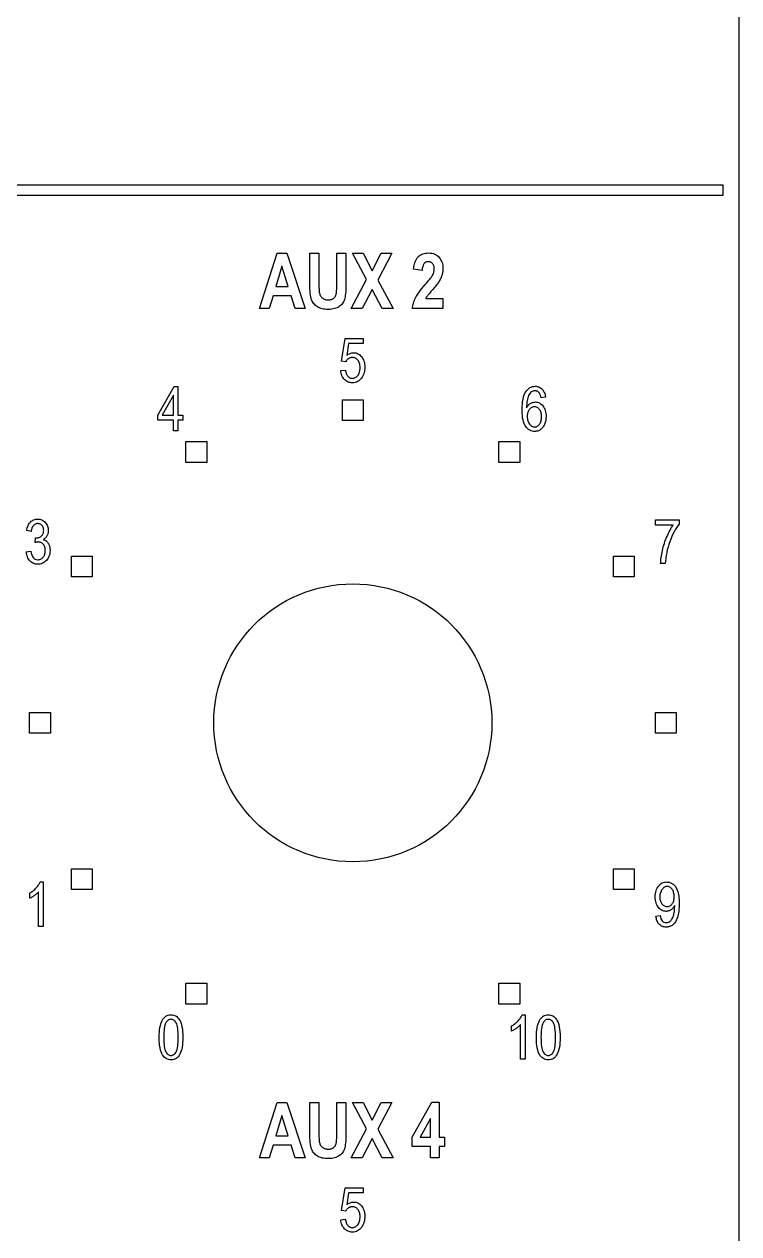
# Model space of a CAD drawing. Header units: millimetres. Extents: x 0 to 40, y 0 to 514.
# Drawn here: x 21.8 to 40.3, y 323.76 to 355.1 of the extents above; entities that cross this region are included whole.
import ezdxf

# ---------------------------------------------------------------- set-up
doc = ezdxf.new("R2010")
doc.units = ezdxf.units.MM
for name, color, linetype in [('CUT', 1, 'CONTINUOUS'), ('LEGEND', 2, 'CONTINUOUS'), ('OUTLINE', 7, 'CONTINUOUS')]:
    doc.layers.add(name, color=color, linetype=linetype)

msp = doc.modelspace()

# ---------------------------------------------------------------- linework, layer by layer
at = {"layer": 'CUT'}
msp.add_circle((30.31, 337), 3.6, dxfattribs=at)
at = {"layer": 'LEGEND'}
for points in [[(0.41, 350.94), (39.89, 350.94), (39.89, 350.66), (0.41, 350.66)], [(29.0732, 347.7342), (28.8154, 347.7342), (28.7128, 348.0594), (28.2441, 348.0594), (28.1474, 347.7342), (27.8954, 347.7342), (28.3525, 349.1658), (28.6035, 349.1658)], [(29.1962, 349.1658), (29.4326, 349.1658), (29.4326, 348.3904), (29.4327, 348.3472), (29.4331, 348.308), (29.4338, 348.2726), (29.4348, 348.2413), (29.436, 348.2138), (29.4375, 348.1903), (29.4393, 348.1707), (29.4413, 348.1551), (29.4459, 348.1321), (29.4519, 348.1104), (29.4592, 348.0901), (29.4678, 348.0711), (29.4779, 348.0535), (29.4892, 348.0372), (29.502, 348.0222), (29.5161, 348.0086), (29.5314, 347.9965), (29.5479, 347.9859), (29.5657, 347.9771), (29.5845, 347.9698), (29.6046, 347.9641), (29.6258, 347.9601), (29.6482, 347.9576), (29.6718, 347.9568), (29.6919, 347.9574), (29.7109, 347.9591), (29.7291, 347.962), (29.7463, 347.966), (29.7625, 347.9711), (29.7778, 347.9774), (29.7922, 347.9849), (29.8056, 347.9935), (29.818, 348.0031), (29.8294, 348.0135), (29.8398, 348.0249), (29.8492, 348.0372), (29.8575, 348.0503), (29.8648, 348.0643), (29.8711, 348.0792), (29.8764, 348.095), (29.8809, 348.1136), (29.8847, 348.1368), (29.888, 348.1647), (29.8907, 348.1972), (29.8928, 348.2344), (29.8943, 348.2762), (29.8952, 348.3227), (29.8954, 348.3738), (29.8954, 349.1658), (30.1328, 349.1658), (30.1328, 348.4139), (30.1323, 348.3443), (30.1308, 348.2798), (30.1284, 348.2203), (30.1251, 348.1657), (30.1207, 348.1161), (30.1155, 348.0716), (30.1092, 348.032), (30.102, 347.9974), (30.0931, 347.966), (30.0818, 347.9362), (30.0681, 347.9079), (30.0519, 347.8812), (30.0334, 347.8559), (30.0125, 347.8322), (29.9891, 347.81), (29.9633, 347.7894), (29.9353, 347.7707), (29.9051, 347.7545), (29.8727, 347.7409), (29.8382, 347.7297), (29.8015, 347.721), (29.7627, 347.7147), (29.7218, 347.711), (29.6787, 347.7098), (29.634, 347.7108), (29.5919, 347.7139), (29.5523, 347.719), (29.5152, 347.7262), (29.4806, 347.7355), (29.4486, 347.7468), (29.419, 347.7602), (29.392, 347.7757), (29.3672, 347.793), (29.3441, 347.812), (29.3227, 347.8327), (29.3032, 347.855), (29.2854, 347.8791), (29.2694, 347.9048), (29.2551, 347.9322), (29.2426, 347.9612), (29.2317, 347.9943), (29.2223, 348.0336), (29.2144, 348.0793), (29.2078, 348.1313), (29.2028, 348.1895), (29.1991, 348.2541), (29.197, 348.325), (29.1962, 348.4021)], [(30.2636, 347.7342), (30.665, 348.4812), (30.3007, 349.1658), (30.5781, 349.1658), (30.8134, 348.7059), (31.0439, 349.1658), (31.3183, 349.1658), (30.954, 348.4705), (31.3554, 347.7342), (31.0693, 347.7342), (30.8085, 348.2293), (30.5478, 347.7342)], [(32.6425, 347.9891), (32.6425, 347.7342), (31.8535, 347.7342), (31.8574, 347.7701), (31.8631, 347.8056), (31.8703, 347.8406), (31.8792, 347.8752), (31.8897, 347.9093), (31.9019, 347.943), (31.9157, 347.9763), (31.9311, 348.0091), (31.9492, 348.0429), (31.9712, 348.0794), (31.997, 348.1183), (32.0267, 348.1598), (32.0601, 348.2039), (32.0974, 348.2505), (32.1386, 348.2997), (32.1835, 348.3514), (32.2189, 348.3919), (32.2506, 348.429), (32.2788, 348.4627), (32.3034, 348.493), (32.3245, 348.5198), (32.3419, 348.5433), (32.3558, 348.5633), (32.3662, 348.5799), (32.3781, 348.6016), (32.3884, 348.6234), (32.3971, 348.6452), (32.4042, 348.667), (32.4098, 348.6889), (32.4138, 348.7108), (32.4161, 348.7327), (32.4169, 348.7547), (32.4163, 348.7774), (32.4143, 348.7987), (32.411, 348.8185), (32.4064, 348.837), (32.4005, 348.8539), (32.3933, 348.8695), (32.3848, 348.8836), (32.3749, 348.8963), (32.364, 348.9075), (32.3523, 348.9172), (32.3397, 348.9254), (32.3264, 348.9322), (32.3122, 348.9374), (32.2971, 348.9411), (32.2813, 348.9434), (32.2646, 348.9441), (32.2294, 348.9406), (32.1985, 348.9302), (32.1719, 348.9127), (32.1496, 348.8882), (32.1316, 348.8568), (32.1179, 348.8183), (32.1085, 348.7729), (32.1035, 348.7205), (31.8798, 348.7479), (31.8862, 348.8007), (31.8951, 348.85), (31.9065, 348.8956), (31.9205, 348.9375), (31.9369, 348.9759), (31.9559, 349.0106), (31.9774, 349.0417), (32.0014, 349.0691), (32.0277, 349.0932), (32.0561, 349.114), (32.0866, 349.1316), (32.1192, 349.146), (32.1539, 349.1573), (32.1906, 349.1653), (32.2295, 349.1701), (32.2704, 349.1717), (32.3152, 349.1698), (32.3571, 349.1642), (32.3961, 349.1548), (32.4323, 349.1417), (32.4657, 349.1248), (32.4962, 349.1041), (32.5239, 349.0797), (32.5488, 349.0516), (32.5707, 349.021), (32.5898, 348.9893), (32.6059, 348.9565), (32.6191, 348.9227), (32.6293, 348.8877), (32.6367, 348.8516), (32.6411, 348.8144), (32.6425, 348.7762), (32.6421, 348.7543), (32.641, 348.7326), (32.6392, 348.711), (32.6365, 348.6896), (32.6332, 348.6684), (32.6291, 348.6474), (32.6242, 348.6265), (32.6186, 348.6058), (32.6122, 348.5851), (32.605, 348.5644), (32.597, 348.5437), (32.5882, 348.523), (32.5786, 348.5022), (32.5681, 348.4814), (32.5569, 348.4606), (32.5449, 348.4397), (32.5314, 348.4181), (32.5158, 348.3951), (32.4982, 348.3706), (32.4785, 348.3447), (32.4567, 348.3173), (32.4328, 348.2884), (32.4069, 348.2581), (32.3788, 348.2264), (32.353, 348.1971), (32.3296, 348.1705), (32.3087, 348.1465), (32.2903, 348.125), (32.2744, 348.1062), (32.261, 348.09), (32.2501, 348.0763), (32.2416, 348.0652), (32.2346, 348.0555), (32.2279, 348.0458), (32.2216, 348.0362), (32.2156, 348.0267), (32.21, 348.0172), (32.2047, 348.0077), (32.1998, 347.9984), (32.1953, 347.9891)], [(28.6367, 348.3006), (28.4755, 348.8318), (28.3163, 348.3006)], [(29.9975, 346.1273), (30.1186, 346.1398), (30.1227, 346.1134), (30.1278, 346.0886), (30.1341, 346.0657), (30.1415, 346.0444), (30.1501, 346.0249), (30.1597, 346.0072), (30.1704, 345.9912), (30.1823, 345.977), (30.1949, 345.9644), (30.2081, 345.9535), (30.2217, 345.9443), (30.2359, 345.9368), (30.2505, 345.931), (30.2657, 345.9268), (30.2813, 345.9243), (30.2975, 345.9234), (30.3177, 345.9246), (30.3371, 345.9281), (30.3558, 345.934), (30.3739, 345.9423), (30.3912, 345.9529), (30.4078, 345.9658), (30.4237, 345.9812), (30.4389, 345.9988), (30.4528, 346.0185), (30.4649, 346.04), (30.4751, 346.0631), (30.4834, 346.088), (30.4899, 346.1146), (30.4946, 346.1429), (30.4974, 346.1729), (30.4983, 346.2047), (30.4974, 346.2345), (30.4947, 346.2626), (30.4902, 346.2889), (30.4839, 346.3136), (30.4759, 346.3365), (30.466, 346.3577), (30.4543, 346.3772), (30.4409, 346.3949), (30.426, 346.4108), (30.4103, 346.4245), (30.3937, 346.4361), (30.3761, 346.4456), (30.3576, 346.453), (30.3382, 346.4583), (30.3179, 346.4614), (30.2967, 346.4625), (30.2837, 346.462), (30.271, 346.4607), (30.2584, 346.4584), (30.246, 346.4552), (30.2339, 346.4511), (30.2219, 346.446), (30.2102, 346.4401), (30.1987, 346.4332), (30.1875, 346.4255), (30.177, 346.4171), (30.1671, 346.408), (30.1578, 346.3981), (30.149, 346.3876), (30.1409, 346.3763), (30.1333, 346.3643), (30.1264, 346.3516), (30.0178, 346.3687), (30.1092, 346.957), (30.5756, 346.957), (30.5756, 346.8227), (30.2014, 346.8227), (30.1506, 346.5148), (30.1717, 346.5317), (30.1931, 346.5463), (30.2147, 346.5586), (30.2368, 346.5688), (30.2591, 346.5766), (30.2817, 346.5822), (30.3047, 346.5856), (30.328, 346.5867), (30.357, 346.5852), (30.385, 346.5804), (30.4121, 346.5726), (30.4382, 346.5616), (30.4634, 346.5475), (30.4876, 346.5302), (30.5108, 346.5099), (30.533, 346.4863), (30.5535, 346.4601), (30.5712, 346.4318), (30.5861, 346.4012), (30.5984, 346.3685), (30.6079, 346.3335), (30.6147, 346.2964), (30.6188, 346.2571), (30.6202, 346.2156), (30.6188, 346.1744), (30.6147, 346.1346), (30.6079, 346.0964), (30.5984, 346.0597), (30.5861, 346.0244), (30.5712, 345.9907), (30.5535, 345.9585), (30.533, 345.9277), (30.5103, 345.8996), (30.4858, 345.8753), (30.4593, 345.8547), (30.431, 345.8378), (30.4008, 345.8247), (30.3688, 345.8153), (30.3348, 345.8097), (30.2991, 345.8078), (30.2692, 345.8091), (30.2405, 345.8131), (30.213, 345.8197), (30.1867, 345.829), (30.1615, 345.8409), (30.1376, 345.8555), (30.1148, 345.8727), (30.0932, 345.8926), (30.0733, 345.9148), (30.0557, 345.939), (30.0404, 345.9653), (30.0273, 345.9937), (30.0165, 346.024), (30.0079, 346.0564), (30.0016, 346.0909), (29.9975, 346.1273)], [(25.667, 344.568), (25.667, 344.8422), (25.26, 344.8422), (25.26, 344.9711), (25.6889, 345.7133), (25.7827, 345.7133), (25.7827, 344.9711), (25.91, 344.9711), (25.91, 344.8422), (25.7827, 344.8422), (25.7827, 344.568)], [(35.2959, 345.4328), (35.1811, 345.4219), (35.1767, 345.4432), (35.1719, 345.4629), (35.1666, 345.481), (35.1608, 345.4975), (35.1545, 345.5124), (35.1477, 345.5257), (35.1404, 345.5375), (35.1327, 345.5477), (35.1208, 345.5605), (35.1084, 345.5716), (35.0954, 345.581), (35.0819, 345.5887), (35.0677, 345.5947), (35.053, 345.5989), (35.0376, 345.6015), (35.0217, 345.6024), (34.9971, 345.6004), (34.9738, 345.5945), (34.9517, 345.5848), (34.9309, 345.5711), (34.9113, 345.5535), (34.893, 345.532), (34.8759, 345.5067), (34.86, 345.4774), (34.8477, 345.4488), (34.8371, 345.417), (34.828, 345.382), (34.8205, 345.3438), (34.8147, 345.3023), (34.8105, 345.2576), (34.8079, 345.2097), (34.8069, 345.1586), (34.8172, 345.1768), (34.8281, 345.1938), (34.8396, 345.2097), (34.8518, 345.2245), (34.8646, 345.2382), (34.8781, 345.2507), (34.8922, 345.262), (34.9069, 345.2723), (34.922, 345.2813), (34.9374, 345.2892), (34.953, 345.2958), (34.9688, 345.3013), (34.9848, 345.3055), (35.0011, 345.3085), (35.0175, 345.3103), (35.0342, 345.311), (35.0617, 345.3094), (35.0883, 345.3046), (35.114, 345.2967), (35.1388, 345.2857), (35.1627, 345.2714), (35.1858, 345.254), (35.2079, 345.2335), (35.2291, 345.2098), (35.2486, 345.1834), (35.2655, 345.1549), (35.2798, 345.1243), (35.2915, 345.0915), (35.3006, 345.0566), (35.3071, 345.0196), (35.311, 344.9804), (35.3123, 344.9391), (35.3117, 344.9107), (35.3097, 344.883), (35.3065, 344.856), (35.3019, 344.8296), (35.296, 344.8039), (35.2888, 344.7789), (35.2803, 344.7545), (35.2705, 344.7309), (35.2597, 344.7083), (35.2482, 344.6872), (35.2358, 344.6677), (35.2228, 344.6497), (35.209, 344.6332), (35.1944, 344.6183), (35.1792, 344.6049), (35.1631, 344.593), (35.1465, 344.5825), (35.1295, 344.5735), (35.112, 344.5658), (35.0942, 344.5596), (35.0759, 344.5547), (35.0572, 344.5512), (35.0381, 344.5491), (35.0186, 344.5485), (34.9838, 344.5505), (34.9506, 344.5565), (34.919, 344.5665), (34.8889, 344.5805), (34.8604, 344.5985), (34.8334, 344.6205), (34.808, 344.6465), (34.7842, 344.6766), (34.7626, 344.7113), (34.7439, 344.7513), (34.728, 344.7967), (34.7151, 344.8475), (34.705, 344.9036), (34.6978, 344.965), (34.6935, 345.0318), (34.692, 345.1039), (34.6935, 345.1839), (34.6979, 345.258), (34.7053, 345.3261), (34.7157, 345.3882), (34.729, 345.4443), (34.7452, 345.4945), (34.7644, 345.5387), (34.7866, 345.577), (34.811, 345.61), (34.8371, 345.6387), (34.8649, 345.6629), (34.8944, 345.6827), (34.9255, 345.6982), (34.9582, 345.7092), (34.9927, 345.7158), (35.0288, 345.718), (35.055, 345.7168), (35.0801, 345.7134), (35.1041, 345.7077), (35.1271, 345.6997), (35.149, 345.6894), (35.1697, 345.6769), (35.1894, 345.6621), (35.208, 345.6449), (35.2252, 345.6256), (35.2406, 345.6043), (35.2543, 345.5809), (35.2662, 345.5554), (35.2763, 345.5278), (35.2846, 345.4982), (35.2911, 345.4666), (35.2959, 345.4328)], [(25.667, 344.9711), (25.667, 345.4875), (25.3733, 344.9711)], [(30.04, 345.37), (30.58, 345.37), (30.58, 344.83), (30.04, 344.83)], [(34.8248, 344.9391), (34.8258, 344.9088), (34.8285, 344.88), (34.8331, 344.8528), (34.8395, 344.8271), (34.8477, 344.8029), (34.8578, 344.7802), (34.8697, 344.7591), (34.8834, 344.7395), (34.8984, 344.7218), (34.9139, 344.7065), (34.93, 344.6935), (34.9467, 344.6829), (34.964, 344.6747), (34.9819, 344.6688), (35.0003, 344.6653), (35.0194, 344.6641), (35.0361, 344.6652), (35.0525, 344.6685), (35.0683, 344.6741), (35.0837, 344.6818), (35.0987, 344.6918), (35.1132, 344.7041), (35.1273, 344.7185), (35.1409, 344.7352), (35.1534, 344.7538), (35.1643, 344.774), (35.1735, 344.796), (35.181, 344.8195), (35.1868, 344.8448), (35.191, 344.8717), (35.1935, 344.9003), (35.1944, 344.9305), (35.1935, 344.9601), (35.1911, 344.988), (35.1869, 345.0142), (35.1811, 345.0387), (35.1736, 345.0615), (35.1645, 345.0825), (35.1537, 345.1019), (35.1412, 345.1195), (35.1276, 345.1353), (35.1132, 345.1489), (35.0981, 345.1605), (35.0823, 345.1699), (35.0657, 345.1773), (35.0484, 345.1825), (35.0303, 345.1857), (35.0116, 345.1867), (34.9931, 345.1857), (34.9753, 345.1826), (34.958, 345.1773), (34.9413, 345.17), (34.9253, 345.1606), (34.9098, 345.1492), (34.895, 345.1356), (34.8807, 345.1199), (34.8676, 345.1025), (34.8563, 345.0836), (34.8467, 345.0632), (34.8388, 345.0413), (34.8327, 345.018), (34.8283, 344.9932), (34.8257, 344.9669), (34.8248, 344.9391)], [(25.99, 344.2848), (26.53, 344.2848), (26.53, 343.7448), (25.99, 343.7448)], [(34.09, 344.2848), (34.63, 344.2848), (34.63, 343.7448), (34.09, 343.7448)], [(21.8576, 341.4297), (21.9733, 341.4484), (21.984, 341.3957), (21.9981, 341.35), (22.0157, 341.3113), (22.0367, 341.2797), (22.0612, 341.2551), (22.0891, 341.2375), (22.1205, 341.227), (22.1553, 341.2234), (22.1747, 341.2245), (22.1934, 341.2276), (22.2115, 341.2328), (22.2289, 341.2401), (22.2457, 341.2495), (22.2618, 341.261), (22.2772, 341.2746), (22.292, 341.2902), (22.3056, 341.3076), (22.3173, 341.3261), (22.3272, 341.3459), (22.3354, 341.3669), (22.3417, 341.3891), (22.3462, 341.4126), (22.3489, 341.4373), (22.3498, 341.4633), (22.349, 341.4877), (22.3465, 341.5108), (22.3424, 341.5328), (22.3365, 341.5535), (22.3291, 341.573), (22.3199, 341.5913), (22.3092, 341.6084), (22.2967, 341.6242), (22.283, 341.6385), (22.2686, 341.6509), (22.2535, 341.6614), (22.2375, 341.6699), (22.2208, 341.6766), (22.2034, 341.6813), (22.1852, 341.6842), (22.1662, 341.6852), (22.1578, 341.6849), (22.1489, 341.6842), (22.1394, 341.683), (22.1295, 341.6812), (22.1191, 341.6791), (22.1082, 341.6764), (22.0969, 341.6732), (22.085, 341.6695), (22.0983, 341.793), (22.1162, 341.7914), (22.137, 341.7922), (22.1568, 341.7947), (22.1756, 341.7988), (22.1934, 341.8045), (22.2102, 341.8119), (22.226, 341.8208), (22.2407, 341.8315), (22.2545, 341.8438), (22.267, 341.8574), (22.2778, 341.8721), (22.2869, 341.888), (22.2944, 341.9049), (22.3002, 341.9229), (22.3043, 341.942), (22.3068, 341.9623), (22.3076, 341.9836), (22.3069, 342.0032), (22.3049, 342.0219), (22.3014, 342.0395), (22.2965, 342.0562), (22.2902, 342.0718), (22.2826, 342.0865), (22.2735, 342.1002), (22.2631, 342.1129), (22.2517, 342.1243), (22.2396, 342.1343), (22.227, 342.1426), (22.2137, 342.1495), (22.1998, 342.1549), (22.1853, 342.1587), (22.1702, 342.161), (22.1545, 342.1617), (22.1382, 342.1609), (22.1226, 342.1585), (22.1076, 342.1545), (22.0933, 342.1489), (22.0796, 342.1417), (22.0666, 342.1329), (22.0542, 342.1225), (22.0424, 342.1105), (22.0315, 342.0969), (22.0216, 342.0817), (22.0128, 342.0648), (22.005, 342.0462), (21.9982, 342.026), (21.9925, 342.0041), (21.9878, 341.9806), (21.9842, 341.9555), (21.8694, 341.9805), (21.8757, 342.0161), (21.8837, 342.0494), (21.8935, 342.0805), (21.9049, 342.1094), (21.9181, 342.136), (21.9329, 342.1604), (21.9495, 342.1825), (21.9678, 342.2023), (21.9874, 342.2199), (22.0081, 342.2352), (22.0297, 342.248), (22.0524, 342.2586), (22.076, 342.2668), (22.1007, 342.2727), (22.1263, 342.2762), (22.153, 342.2773), (22.1809, 342.276), (22.2078, 342.2721), (22.2337, 342.2655), (22.2584, 342.2563), (22.2821, 342.2444), (22.3047, 342.2299), (22.3262, 342.2127), (22.3467, 342.193), (22.3654, 342.1712), (22.3816, 342.148), (22.3953, 342.1235), (22.4065, 342.0977), (22.4152, 342.0704), (22.4214, 342.0418), (22.4251, 342.0118), (22.4264, 341.9805), (22.4259, 341.9612), (22.4243, 341.9425), (22.4216, 341.9244), (22.4179, 341.9068), (22.4131, 341.8898), (22.4073, 341.8734), (22.4004, 341.8575), (22.3924, 341.8422), (22.3835, 341.8276), (22.3737, 341.8137), (22.3631, 341.8007), (22.3517, 341.7885), (22.3394, 341.7771), (22.3263, 341.7665), (22.3123, 341.7567), (22.2975, 341.7477), (22.3112, 341.7434), (22.3244, 341.7386), (22.3369, 341.7331), (22.3489, 341.727), (22.3602, 341.7202), (22.3709, 341.7128), (22.381, 341.7048), (22.3905, 341.6961), (22.3994, 341.6867), (22.4079, 341.6766), (22.416, 341.6657), (22.4237, 341.6541), (22.4309, 341.6417), (22.4376, 341.6286), (22.4439, 341.6147), (22.4498, 341.6), (22.4551, 341.5847), (22.4597, 341.569), (22.4636, 341.5529), (22.4668, 341.5363), (22.4693, 341.5193), (22.4711, 341.5019), (22.4721, 341.484), (22.4725, 341.4656), (22.471, 341.4271), (22.4667, 341.3903), (22.4594, 341.3553), (22.4492, 341.3222), (22.4362, 341.2908), (22.4202, 341.2612), (22.4013, 341.2334), (22.3795, 341.2074), (22.3557, 341.1839), (22.3307, 341.1635), (22.3046, 341.1462), (22.2774, 341.1321), (22.249, 341.1211), (22.2194, 341.1133), (22.1887, 341.1086), (22.1569, 341.107), (22.1274, 341.1084), (22.099, 341.1125), (22.0718, 341.1193), (22.0457, 341.1289), (22.0208, 341.1412), (21.997, 341.1562), (21.9744, 341.174), (21.953, 341.1945), (21.9332, 341.2173), (21.9157, 341.242), (21.9004, 341.2686), (21.8873, 341.2971), (21.8765, 341.3274), (21.868, 341.3596), (21.8617, 341.3937), (21.8576, 341.4297)], [(38.146, 342.1227), (38.146, 342.2578), (38.7538, 342.2578), (38.7538, 342.1484), (38.7203, 342.1026), (38.6878, 342.0535), (38.6564, 342.001), (38.626, 341.9452), (38.5967, 341.8861), (38.5683, 341.8236), (38.541, 341.7578), (38.5147, 341.6887), (38.4903, 341.618), (38.4686, 341.5474), (38.4497, 341.477), (38.4335, 341.4067), (38.42, 341.3367), (38.4092, 341.2667), (38.4012, 341.197), (38.396, 341.1273), (38.2772, 341.1273), (38.2784, 341.164), (38.2809, 341.2022), (38.2847, 341.2419), (38.2898, 341.283), (38.2962, 341.3256), (38.3038, 341.3698), (38.3127, 341.4154), (38.3229, 341.4625), (38.3343, 341.5101), (38.3466, 341.5571), (38.36, 341.6035), (38.3744, 341.6494), (38.3898, 341.6947), (38.4062, 341.7395), (38.4236, 341.7837), (38.442, 341.8273), (38.4612, 341.8699), (38.4807, 341.9108), (38.5005, 341.9502), (38.5208, 341.9879), (38.5413, 342.024), (38.5623, 342.0585), (38.5836, 342.0914), (38.6053, 342.1227)], [(23.0252, 341.32), (23.5652, 341.32), (23.5652, 340.78), (23.0252, 340.78)], [(37.0548, 341.32), (37.5948, 341.32), (37.5948, 340.78), (37.0548, 340.78)], [(21.94, 337.27), (22.48, 337.27), (22.48, 336.73), (21.94, 336.73)], [(38.14, 337.27), (38.68, 337.27), (38.68, 336.73), (38.14, 336.73)], [(23.0252, 333.22), (23.5652, 333.22), (23.5652, 332.68), (23.0252, 332.68)], [(37.0548, 333.22), (37.5948, 333.22), (37.5948, 332.68), (37.0548, 332.68)], [(22.2912, 331.7273), (22.1756, 331.7273), (22.1756, 332.6234), (22.1652, 332.6117), (22.154, 332.5999), (22.1419, 332.588), (22.1289, 332.5761), (22.1151, 332.5641), (22.1005, 332.552), (22.0849, 332.5399), (22.0686, 332.5277), (22.052, 332.5159), (22.0357, 332.5048), (22.0197, 332.4945), (22.0041, 332.4849), (21.9889, 332.476), (21.974, 332.4679), (21.9594, 332.4605), (21.9451, 332.4539), (21.9451, 332.5898), (21.9686, 332.6039), (21.9914, 332.6187), (22.0135, 332.6343), (22.0349, 332.6506), (22.0556, 332.6677), (22.0756, 332.6855), (22.0949, 332.7041), (22.1135, 332.7234), (22.1311, 332.7431), (22.1473, 332.7626), (22.1622, 332.7821), (22.1757, 332.8014), (22.1879, 332.8205), (22.1987, 332.8396), (22.2081, 332.8585), (22.2162, 332.8773), (22.2912, 332.8773)], [(38.1553, 331.9922), (38.2663, 332.0047), (38.2745, 331.9622), (38.286, 331.9254), (38.3007, 331.8942), (38.3186, 331.8687), (38.3398, 331.8489), (38.3641, 331.8348), (38.3917, 331.8263), (38.4225, 331.8234), (38.4368, 331.8241), (38.4508, 331.8259), (38.4644, 331.829), (38.4777, 331.8333), (38.4907, 331.8388), (38.5033, 331.8456), (38.5156, 331.8536), (38.5276, 331.8629), (38.5392, 331.8737), (38.5503, 331.8865), (38.561, 331.9011), (38.5712, 331.9177), (38.581, 331.9362), (38.5904, 331.9566), (38.5992, 331.9789), (38.6077, 332.0031), (38.6154, 332.0288), (38.622, 332.0556), (38.6277, 332.0834), (38.6323, 332.1123), (38.6359, 332.1422), (38.6384, 332.1732), (38.64, 332.2052), (38.6405, 332.2383), (38.6405, 332.2664), (38.6311, 332.2495), (38.621, 332.2334), (38.61, 332.2183), (38.5983, 332.2041), (38.5858, 332.1908), (38.5725, 332.1784), (38.5585, 332.1669), (38.5436, 332.1562), (38.5283, 332.1467), (38.513, 332.1385), (38.4976, 332.1315), (38.4821, 332.1258), (38.4665, 332.1213), (38.4509, 332.1182), (38.4352, 332.1163), (38.4194, 332.1156), (38.3912, 332.1172), (38.3639, 332.1219), (38.3377, 332.1297), (38.3125, 332.1407), (38.2882, 332.1548), (38.2649, 332.1721), (38.2426, 332.1925), (38.2213, 332.216), (38.2018, 332.2423), (38.1849, 332.2708), (38.1706, 332.3017), (38.1589, 332.3349), (38.1498, 332.3703), (38.1433, 332.4081), (38.1394, 332.4482), (38.1381, 332.4906), (38.1395, 332.5344), (38.1435, 332.5757), (38.1503, 332.6147), (38.1597, 332.6513), (38.1719, 332.6855), (38.1867, 332.7173), (38.2042, 332.7468), (38.2245, 332.7738), (38.2466, 332.7981), (38.27, 332.8191), (38.2944, 332.8369), (38.3201, 332.8515), (38.3469, 332.8628), (38.3748, 332.8709), (38.404, 332.8757), (38.4342, 332.8773), (38.4559, 332.8764), (38.4773, 332.8737), (38.4982, 332.8692), (38.5188, 332.8629), (38.539, 332.8548), (38.5589, 332.8448), (38.5784, 332.8331), (38.5975, 332.8195), (38.6159, 332.8042), (38.6333, 332.7872), (38.6495, 332.7685), (38.6647, 332.748), (38.6788, 332.7259), (38.6918, 332.7021), (38.7038, 332.6765), (38.7147, 332.6492), (38.7244, 332.6195), (38.7328, 332.5868), (38.7399, 332.5509), (38.7458, 332.5119), (38.7503, 332.4698), (38.7535, 332.4247), (38.7555, 332.3764), (38.7561, 332.325), (38.7554, 332.2677), (38.7533, 332.2136), (38.7498, 332.1629), (38.745, 332.1154), (38.7387, 332.0713), (38.7311, 332.0304), (38.722, 331.9929), (38.7116, 331.9586), (38.6999, 331.9271), (38.6873, 331.8978), (38.6737, 331.8706), (38.6591, 331.8457), (38.6436, 331.823), (38.627, 331.8024), (38.6094, 331.7841), (38.5909, 331.768), (38.5715, 331.7539), (38.5516, 331.7417), (38.5312, 331.7313), (38.5101, 331.7229), (38.4885, 331.7163), (38.4663, 331.7116), (38.4435, 331.7088), (38.4202, 331.7078), (38.394, 331.709), (38.3689, 331.7124), (38.3448, 331.7181), (38.3219, 331.7261), (38.3001, 331.7363), (38.2794, 331.7489), (38.2598, 331.7637), (38.2413, 331.7809), (38.2242, 331.8001), (38.2089, 331.8215), (38.1955, 331.8448), (38.1838, 331.8702), (38.174, 331.8977), (38.166, 331.9271), (38.1597, 331.9586), (38.1553, 331.9922)], [(38.628, 332.4977), (38.6271, 332.5275), (38.6246, 332.5557), (38.6203, 332.5823), (38.6143, 332.6072), (38.6066, 332.6305), (38.5972, 332.6522), (38.5861, 332.6722), (38.5733, 332.6906), (38.5594, 332.7071), (38.5449, 332.7214), (38.53, 332.7335), (38.5145, 332.7434), (38.4985, 332.751), (38.482, 332.7565), (38.465, 332.7598), (38.4475, 332.7609), (38.4292, 332.7598), (38.4114, 332.7563), (38.3941, 332.7504), (38.3773, 332.7422), (38.361, 332.7316), (38.3452, 332.7188), (38.3299, 332.7035), (38.3151, 332.6859), (38.3015, 332.6664), (38.2896, 332.6453), (38.2796, 332.6227), (38.2714, 332.5984), (38.2651, 332.5727), (38.2605, 332.5453), (38.2578, 332.5164), (38.2569, 332.4859), (38.2578, 332.4585), (38.2604, 332.4325), (38.2647, 332.408), (38.2708, 332.3849), (38.2786, 332.3632), (38.2881, 332.3429), (38.2994, 332.3241), (38.3124, 332.3066), (38.3266, 332.291), (38.3415, 332.2774), (38.357, 332.2659), (38.3733, 332.2565), (38.3902, 332.2492), (38.4079, 332.244), (38.4262, 332.2409), (38.4452, 332.2398), (38.4639, 332.2409), (38.482, 332.244), (38.4993, 332.2493), (38.5159, 332.2566), (38.5317, 332.2661), (38.5468, 332.2776), (38.5612, 332.2913), (38.5749, 332.307), (38.5873, 332.3247), (38.5981, 332.3441), (38.6072, 332.3653), (38.6147, 332.3883), (38.6205, 332.413), (38.6247, 332.4395), (38.6272, 332.4677), (38.628, 332.4977)], [(25.99, 330.2552), (26.53, 330.2552), (26.53, 329.7152), (25.99, 329.7152)], [(34.09, 330.2552), (34.63, 330.2552), (34.63, 329.7152), (34.09, 329.7152)], [(25.2975, 328.8515), (25.2987, 328.9214), (25.3024, 328.9869), (25.3084, 329.0481), (25.3169, 329.1049), (25.3279, 329.1573), (25.3412, 329.2053), (25.357, 329.249), (25.3752, 329.2883), (25.3958, 329.3231), (25.4187, 329.3532), (25.4439, 329.3787), (25.4714, 329.3996), (25.5012, 329.4158), (25.5334, 329.4274), (25.5678, 329.4344), (25.6045, 329.4367), (25.6372, 329.4348), (25.6682, 329.4292), (25.6973, 329.4198), (25.7246, 329.4066), (25.7502, 329.3897), (25.774, 329.369), (25.796, 329.3446), (25.8163, 329.3164), (25.8382, 329.2773), (25.8573, 329.2328), (25.8734, 329.1829), (25.8866, 329.1275), (25.8968, 329.0667), (25.9041, 329.0004), (25.9085, 328.9287), (25.91, 328.8515), (25.9088, 328.782), (25.9052, 328.7168), (25.8991, 328.6559), (25.8907, 328.5993), (25.8798, 328.547), (25.8665, 328.499), (25.8508, 328.4554), (25.8327, 328.416), (25.8121, 328.3811), (25.7893, 328.3509), (25.7641, 328.3253), (25.7366, 328.3044), (25.7067, 328.2881), (25.6745, 328.2765), (25.6399, 328.2695), (25.603, 328.2672), (25.5701, 328.2692), (25.5388, 328.2754), (25.5091, 328.2856), (25.4808, 328.3), (25.4541, 328.3184), (25.4289, 328.341), (25.4052, 328.3677), (25.383, 328.3984), (25.363, 328.4342), (25.3456, 328.476), (25.3309, 328.5237), (25.3189, 328.5773), (25.3095, 328.6369), (25.3028, 328.7025), (25.2988, 328.7741), (25.2975, 328.8515)], [(34.767, 328.2867), (34.6514, 328.2867), (34.6514, 329.1828), (34.641, 329.171), (34.6298, 329.1592), (34.6177, 329.1474), (34.6047, 329.1354), (34.5909, 329.1234), (34.5763, 329.1114), (34.5607, 329.0993), (34.5444, 329.0871), (34.5277, 329.0753), (34.5115, 329.0642), (34.4955, 329.0538), (34.4799, 329.0442), (34.4647, 329.0354), (34.4497, 329.0273), (34.4352, 329.0199), (34.4209, 329.0133), (34.4209, 329.1492), (34.4444, 329.1633), (34.4672, 329.1781), (34.4893, 329.1936), (34.5107, 329.2099), (34.5314, 329.227), (34.5514, 329.2449), (34.5707, 329.2635), (34.5893, 329.2828), (34.6069, 329.3025), (34.6231, 329.322), (34.638, 329.3414), (34.6515, 329.3607), (34.6637, 329.3799), (34.6745, 329.399), (34.6839, 329.4179), (34.692, 329.4367), (34.767, 329.4367)], [(35.0623, 328.8515), (35.0636, 328.9214), (35.0672, 328.9869), (35.0733, 329.0481), (35.0818, 329.1049), (35.0927, 329.1573), (35.1061, 329.2053), (35.1219, 329.249), (35.1401, 329.2883), (35.1607, 329.3231), (35.1836, 329.3532), (35.2088, 329.3787), (35.2363, 329.3996), (35.2661, 329.4158), (35.2982, 329.4274), (35.3326, 329.4344), (35.3694, 329.4367), (35.4021, 329.4348), (35.433, 329.4292), (35.4621, 329.4198), (35.4895, 329.4066), (35.5151, 329.3897), (35.5389, 329.369), (35.5609, 329.3446), (35.5811, 329.3164), (35.6031, 329.2773), (35.6221, 329.2328), (35.6382, 329.1829), (35.6514, 329.1275), (35.6617, 329.0667), (35.669, 329.0004), (35.6734, 328.9287), (35.6748, 328.8515), (35.6736, 328.782), (35.67, 328.7168), (35.664, 328.6559), (35.6555, 328.5993), (35.6446, 328.547), (35.6313, 328.499), (35.6156, 328.4554), (35.5975, 328.416), (35.577, 328.3811), (35.5541, 328.3509), (35.5289, 328.3253), (35.5014, 328.3044), (35.4715, 328.2881), (35.4393, 328.2765), (35.4047, 328.2695), (35.3678, 328.2672), (35.335, 328.2692), (35.3037, 328.2754), (35.2739, 328.2856), (35.2456, 328.3), (35.2189, 328.3184), (35.1937, 328.341), (35.17, 328.3677), (35.1479, 328.3984), (35.1278, 328.4342), (35.1105, 328.476), (35.0958, 328.5237), (35.0837, 328.5773), (35.0744, 328.6369), (35.0677, 328.7025), (35.0637, 328.7741), (35.0623, 328.8515)], [(25.4155, 328.8515), (25.4163, 328.7847), (25.4188, 328.7236), (25.423, 328.6682), (25.4288, 328.6186), (25.4364, 328.5748), (25.4456, 328.5367), (25.4564, 328.5043), (25.469, 328.4777), (25.4828, 328.4555), (25.4976, 328.4362), (25.5134, 328.4199), (25.53, 328.4065), (25.5476, 328.3961), (25.5662, 328.3887), (25.5857, 328.3843), (25.6061, 328.3828), (25.6254, 328.3843), (25.6439, 328.3888), (25.6616, 328.3963), (25.6786, 328.4068), (25.6947, 328.4203), (25.71, 328.4369), (25.7244, 328.4564), (25.7381, 328.4789), (25.7506, 328.5057), (25.7614, 328.5382), (25.7705, 328.5763), (25.778, 328.6201), (25.7838, 328.6695), (25.7879, 328.7245), (25.7904, 328.7852), (25.7913, 328.8515), (25.7904, 328.9186), (25.7879, 328.9798), (25.7837, 329.0353), (25.7779, 329.0849), (25.7703, 329.1288), (25.7611, 329.1669), (25.7503, 329.1992), (25.7377, 329.2258), (25.7239, 329.2479), (25.709, 329.2671), (25.6931, 329.2834), (25.6763, 329.2967), (25.6585, 329.307), (25.6397, 329.3144), (25.6199, 329.3188), (25.5991, 329.3203), (25.5799, 329.3188), (25.5616, 329.3143), (25.544, 329.3068), (25.5273, 329.2963), (25.5113, 329.2828), (25.4962, 329.2662), (25.4818, 329.2467), (25.4682, 329.2242), (25.4558, 329.1974), (25.4451, 329.1649), (25.4361, 329.1268), (25.4287, 329.083), (25.4229, 329.0336), (25.4188, 328.9786), (25.4163, 328.9179), (25.4155, 328.8515)], [(35.1803, 328.8515), (35.1811, 328.7847), (35.1837, 328.7236), (35.1878, 328.6682), (35.1937, 328.6186), (35.2012, 328.5748), (35.2104, 328.5367), (35.2213, 328.5043), (35.2338, 328.4777), (35.2477, 328.4555), (35.2625, 328.4362), (35.2782, 328.4199), (35.2949, 328.4065), (35.3125, 328.3961), (35.331, 328.3887), (35.3505, 328.3843), (35.3709, 328.3828), (35.3903, 328.3843), (35.4088, 328.3888), (35.4265, 328.3963), (35.4434, 328.4068), (35.4595, 328.4203), (35.4748, 328.4369), (35.4893, 328.4564), (35.503, 328.4789), (35.5154, 328.5057), (35.5262, 328.5382), (35.5353, 328.5763), (35.5428, 328.6201), (35.5486, 328.6695), (35.5528, 328.7245), (35.5553, 328.7852), (35.5561, 328.8515), (35.5553, 328.9186), (35.5527, 328.9798), (35.5486, 329.0353), (35.5427, 329.0849), (35.5352, 329.1288), (35.526, 329.1669), (35.5151, 329.1992), (35.5026, 329.2258), (35.4887, 329.2479), (35.4738, 329.2671), (35.458, 329.2834), (35.4412, 329.2967), (35.4233, 329.307), (35.4045, 329.3144), (35.3847, 329.3188), (35.3639, 329.3203), (35.3448, 329.3188), (35.3264, 329.3143), (35.3089, 329.3068), (35.2921, 329.2963), (35.2762, 329.2828), (35.261, 329.2662), (35.2466, 329.2467), (35.233, 329.2242), (35.2207, 329.1974), (35.21, 329.1649), (35.2009, 329.1268), (35.1935, 329.083), (35.1877, 329.0336), (35.1836, 328.9786), (35.1811, 328.9179), (35.1803, 328.8515)], [(29.0732, 325.7342), (28.8154, 325.7342), (28.7128, 326.0594), (28.2441, 326.0594), (28.1474, 325.7342), (27.8954, 325.7342), (28.3525, 327.1658), (28.6035, 327.1658)], [(29.1962, 327.1658), (29.4326, 327.1658), (29.4326, 326.3904), (29.4327, 326.3472), (29.4331, 326.308), (29.4338, 326.2726), (29.4348, 326.2413), (29.436, 326.2138), (29.4375, 326.1903), (29.4393, 326.1707), (29.4413, 326.1551), (29.4459, 326.1321), (29.4519, 326.1104), (29.4592, 326.0901), (29.4678, 326.0711), (29.4779, 326.0535), (29.4892, 326.0372), (29.502, 326.0222), (29.5161, 326.0086), (29.5314, 325.9965), (29.5479, 325.9859), (29.5657, 325.9771), (29.5845, 325.9698), (29.6046, 325.9641), (29.6258, 325.9601), (29.6482, 325.9576), (29.6718, 325.9568), (29.6919, 325.9574), (29.7109, 325.9591), (29.7291, 325.962), (29.7463, 325.966), (29.7625, 325.9711), (29.7778, 325.9774), (29.7922, 325.9849), (29.8056, 325.9935), (29.818, 326.0031), (29.8294, 326.0135), (29.8398, 326.0249), (29.8492, 326.0372), (29.8575, 326.0503), (29.8648, 326.0643), (29.8711, 326.0792), (29.8764, 326.095), (29.8809, 326.1136), (29.8847, 326.1368), (29.888, 326.1647), (29.8907, 326.1972), (29.8928, 326.2344), (29.8943, 326.2762), (29.8952, 326.3227), (29.8954, 326.3738), (29.8954, 327.1658), (30.1328, 327.1658), (30.1328, 326.4139), (30.1323, 326.3443), (30.1308, 326.2798), (30.1284, 326.2203), (30.1251, 326.1657), (30.1207, 326.1161), (30.1155, 326.0716), (30.1092, 326.032), (30.102, 325.9974), (30.0931, 325.966), (30.0818, 325.9362), (30.0681, 325.9079), (30.0519, 325.8812), (30.0334, 325.8559), (30.0125, 325.8322), (29.9891, 325.81), (29.9633, 325.7894), (29.9353, 325.7707), (29.9051, 325.7545), (29.8727, 325.7409), (29.8382, 325.7297), (29.8015, 325.721), (29.7627, 325.7147), (29.7218, 325.711), (29.6787, 325.7098), (29.634, 325.7108), (29.5919, 325.7139), (29.5523, 325.719), (29.5152, 325.7262), (29.4806, 325.7355), (29.4486, 325.7468), (29.419, 325.7602), (29.392, 325.7757), (29.3672, 325.793), (29.3441, 325.812), (29.3227, 325.8327), (29.3032, 325.855), (29.2854, 325.8791), (29.2694, 325.9048), (29.2551, 325.9322), (29.2426, 325.9612), (29.2317, 325.9943), (29.2223, 326.0336), (29.2144, 326.0793), (29.2078, 326.1313), (29.2028, 326.1895), (29.1991, 326.2541), (29.197, 326.325), (29.1962, 326.4021)], [(30.2636, 325.7342), (30.665, 326.4812), (30.3007, 327.1658), (30.5781, 327.1658), (30.8134, 326.7059), (31.0439, 327.1658), (31.3183, 327.1658), (30.954, 326.4705), (31.3554, 325.7342), (31.0693, 325.7342), (30.8085, 326.2293), (30.5478, 325.7342)], [(32.3232, 325.7342), (32.3232, 326.0223), (31.8427, 326.0223), (31.8427, 326.2625), (32.3515, 327.1717), (32.541, 327.1717), (32.541, 326.2635), (32.6865, 326.2635), (32.6865, 326.0223), (32.541, 326.0223), (32.541, 325.7342)], [(28.6367, 326.3006), (28.4755, 326.8318), (28.3163, 326.3006)], [(32.3232, 326.2635), (32.3232, 326.7527), (32.0537, 326.2635)], [(29.9975, 324.1273), (30.1186, 324.1398), (30.1227, 324.1134), (30.1278, 324.0886), (30.1341, 324.0657), (30.1415, 324.0444), (30.1501, 324.0249), (30.1597, 324.0072), (30.1704, 323.9912), (30.1823, 323.977), (30.1949, 323.9644), (30.2081, 323.9535), (30.2217, 323.9443), (30.2359, 323.9368), (30.2505, 323.931), (30.2657, 323.9268), (30.2813, 323.9243), (30.2975, 323.9234), (30.3177, 323.9246), (30.3371, 323.9281), (30.3558, 323.934), (30.3739, 323.9423), (30.3912, 323.9529), (30.4078, 323.9658), (30.4237, 323.9812), (30.4389, 323.9988), (30.4528, 324.0185), (30.4649, 324.04), (30.4751, 324.0631), (30.4834, 324.088), (30.4899, 324.1146), (30.4946, 324.1429), (30.4974, 324.1729), (30.4983, 324.2047), (30.4974, 324.2345), (30.4947, 324.2626), (30.4902, 324.2889), (30.4839, 324.3136), (30.4759, 324.3365), (30.466, 324.3577), (30.4543, 324.3772), (30.4409, 324.3949), (30.426, 324.4108), (30.4103, 324.4245), (30.3937, 324.4361), (30.3761, 324.4456), (30.3576, 324.453), (30.3382, 324.4583), (30.3179, 324.4614), (30.2967, 324.4625), (30.2837, 324.462), (30.271, 324.4607), (30.2584, 324.4584), (30.246, 324.4552), (30.2339, 324.4511), (30.2219, 324.446), (30.2102, 324.4401), (30.1987, 324.4332), (30.1875, 324.4255), (30.177, 324.4171), (30.1671, 324.408), (30.1578, 324.3981), (30.149, 324.3876), (30.1409, 324.3763), (30.1333, 324.3643), (30.1264, 324.3516), (30.0178, 324.3687), (30.1092, 324.957), (30.5756, 324.957), (30.5756, 324.8227), (30.2014, 324.8227), (30.1506, 324.5148), (30.1717, 324.5317), (30.1931, 324.5463), (30.2147, 324.5586), (30.2368, 324.5688), (30.2591, 324.5766), (30.2817, 324.5822), (30.3047, 324.5856), (30.328, 324.5867), (30.357, 324.5852), (30.385, 324.5804), (30.4121, 324.5726), (30.4382, 324.5616), (30.4634, 324.5475), (30.4876, 324.5302), (30.5108, 324.5099), (30.533, 324.4863), (30.5535, 324.4601), (30.5712, 324.4318), (30.5861, 324.4012), (30.5984, 324.3685), (30.6079, 324.3335), (30.6147, 324.2964), (30.6188, 324.2571), (30.6202, 324.2156), (30.6188, 324.1744), (30.6147, 324.1346), (30.6079, 324.0964), (30.5984, 324.0597), (30.5861, 324.0244), (30.5712, 323.9907), (30.5535, 323.9585), (30.533, 323.9277), (30.5103, 323.8996), (30.4858, 323.8753), (30.4593, 323.8547), (30.431, 323.8378), (30.4008, 323.8247), (30.3688, 323.8153), (30.3348, 323.8097), (30.2991, 323.8078), (30.2692, 323.8091), (30.2405, 323.8131), (30.213, 323.8197), (30.1867, 323.829), (30.1615, 323.8409), (30.1376, 323.8555), (30.1148, 323.8727), (30.0932, 323.8926), (30.0733, 323.9148), (30.0557, 323.939), (30.0404, 323.9653), (30.0273, 323.9937), (30.0165, 324.024), (30.0079, 324.0564), (30.0016, 324.0909), (29.9975, 324.1273)]]:
    msp.add_lwpolyline(points, close=True, dxfattribs=at)
at = {"layer": 'OUTLINE'}
msp.add_lwpolyline([(0, 514), (40.3, 514), (40.3, 0), (0, 0)], close=True, dxfattribs=at)

doc.saveas('drawing.dxf')
